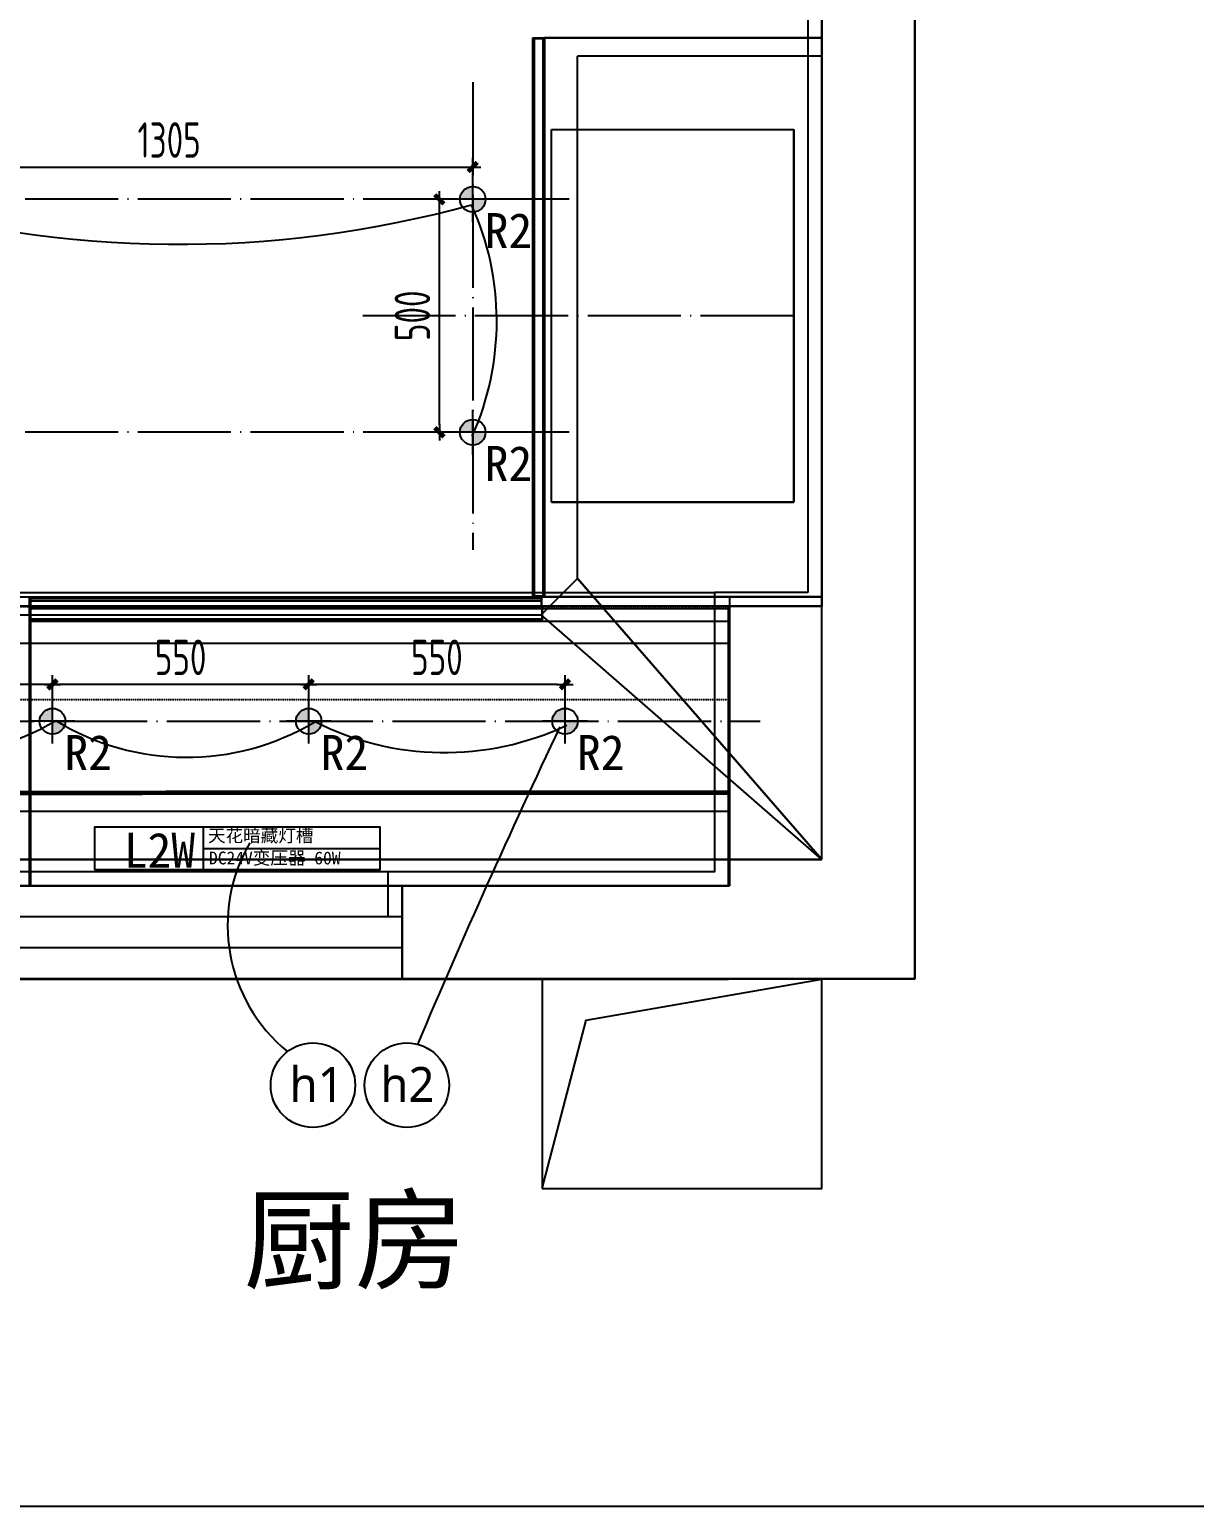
# Model space of a CAD drawing. Extents: x 11992 to 29481, y -6727 to 6811.
# Drawn here: x 20600 to 23100, y -6702 to -3531 of the extents above; entities that cross this region are included whole.
import ezdxf

# ---------------------------------------------------------------- set-up
doc = ezdxf.new("R2010")
doc.units = 0
doc.header["$MEASUREMENT"] = 0
doc.linetypes.add('DASHED', pattern=[19.05, 12.7, -6.35])
doc.linetypes.add('DOTE', pattern=[2.42, 2, -0.2, 0.02, -0.2])
doc.layers.get('0').update_dxf_attribs({"color": 8, "linetype": 'CONTINUOUS'})
doc.layers.get('Defpoints').update_dxf_attribs({"color": 8, "linetype": 'CONTINUOUS'})
for name, color, linetype in [('AD-玻璃幕墙、窗', 8, 'CONTINUOUS'), ('DQ-BEAM-DASH', 8, 'DASHED'), ('DQ-SIDELINE', 8, 'CONTINUOUS'), ('FF-FINISH【完成面】', 8, 'CONTINUOUS'), ('RC-FIN', 8, 'CONTINUOUS'), ('WALL', 8, 'CONTINUOUS'), ('zoylight 2射灯', 1, 'CONTINUOUS'), ('zoylight 3编号', 7, 'CONTINUOUS'), ('zoylight 4标注', 9, 'CONTINUOUS'), ('zoylight 5回路', 4, 'CONTINUOUS')]:
    doc.layers.add(name, color=color, linetype=linetype)
doc.layers.add('zoylight 1灯带', color=1, linetype='CONTINUOUS', lineweight=30)
doc.styles.add('CCD-DIM', font='archs.shx', dxfattribs={"width": 0.8})
doc.styles.get("Standard").update_dxf_attribs({"font": 'arial.ttf'})
doc.styles.add('TFB MS 3mm at 1 to 25', font='arial.ttf', dxfattribs={"height": 75})
doc.styles.add('XZC', font='SIMPLEX.SHX', dxfattribs={"width": 0.7, "bigfont": 'hztxt.shx'})
doc.styles.add('宋体', font='')
doc.styles.get('宋体').set_extended_font_data('SimSun')
doc.linetypes.add('LED_LINE', pattern='A,12.7,-5.08,["LED",XZC,S=2.54,R=0,X=-2.54,Y=-1.27],-6.35', length=24.13)
doc.dimstyles.new('zoylight_DIM_40', dxfattribs={"dimscale": 40, "dimtxt": 1.9, "dimasz": 0.4, "dimexe": 0.5, "dimexo": 0.5, "dimgap": 0.5, "dimtad": 1, "dimdec": 0, "dimrnd": 5, "dimzin": 12, "dimdsep": 46, "dimtxsty": 'CCD-DIM', "dimblk": 'CCD_Dimension_Tick', "dimcen": 0.125, "dimclrd": 44, "dimclre": 44, "dimclrt": 50, "dimadec": 0, "dimazin": 0, "dimtfac": 1, "dimtdec": 0, "dimtmove": 2, "dimatfit": 3, "dimldrblk": 'CCD_Leader_Dot', "dimfxl": 0, "dimtvp": 1, "dimtolj": 1, "dimtzin": 0, "dimarcsym": 0})

# ---------------------------------------------------------------- blocks, each defined once
blk = doc.blocks.new('MB-B')
at = {"layer": 'DQ-BEAM-DASH', "ltscale": 0.01}
for p, q in [((-7800, 900), (-7800, -400)), ((-7600, 900), (-7600, -400)), ((-10800, -400), (-8000, -400)), ((-10800, -600), (-8000, -600))]:
    blk.add_line(p, q, dxfattribs=at)
at = {"layer": 'DQ-SIDELINE'}
blk.add_line((-8400, -1200), (-8000, -1200), dxfattribs=at)
blk.add_lwpolyline([(-8400, -1650), (-7800, -1650), (-7800, -1200), (-8400, -1200)], close=True, dxfattribs=at)
blk.add_lwpolyline([(-8400, -1650), (-8305.5, -1288), (-7800, -1200)], dxfattribs=at)
blk = doc.blocks.new('嵌入式射灯55')
at = {"layer": 'zoylight 2射灯'}
h = blk.add_hatch(color=256, dxfattribs=at)
h.dxf.hatch_style = 1
h.paths.add_polyline_path([(0, 0), (0, 27.5, 0.41421356), (-27.5, 0)])
h.paths.add_polyline_path([(0, -27.5, 0.41421356), (27.5, 0), (0, 0)])
for p, q in [((0, -48.125), (0, 48.125)), ((48.125, 0), (-48.125, 0))]:
    blk.add_line(p, q, dxfattribs=at)
blk.add_circle((0, 0), 27.5, dxfattribs=at)
blk = doc.blocks.new('CCD_Dimension_Tick')
at = {"color": 0, "linetype": 'ByBlock'}
for p, q in [((-1.09, 0), (0, 0)), ((0, 0), (1.09, 0))]:
    blk.add_line(p, q, dxfattribs=at)
at = {"color": 0, "linetype": 'Continuous', "const_width": 0.608}
blk.add_lwpolyline([(-0.61, -0.61), (0.61, 0.61)], dxfattribs=at)
blk = doc.blocks.new('*D68')
at = {"layer": 'Defpoints', "color": 0, "linetype": 'Continuous'}
for p in [(21198.8, -4937), (21198.8, -5016.1), (21748.8, -5016.1)]:
    blk.add_point(p, dxfattribs=at)
at = {"layer": 'zoylight 4标注', "color": 44, "linetype": 'Continuous', "lineweight": -2}
blk.add_line((21198.8, -4996.1), (21198.8, -4917), dxfattribs=at)
at = {"layer": 'zoylight 4标注', "color": 44, "lineweight": -2}
for p, q in [((21732.8, -4937), (21214.8, -4937)), ((21748.8, -4996.1), (21748.8, -4917))]:
    blk.add_line(p, q, dxfattribs=at)
at = {"layer": 'zoylight 4标注', "color": 44, "linetype": 'Continuous', "lineweight": -2, "xscale": 16, "yscale": 16, "zscale": 16, "rotation": 180}
blk.add_blockref('CCD_Dimension_Tick', (21198.8, -4937), dxfattribs=at)
at = {"layer": 'zoylight 4标注', "color": 44, "linetype": 'Continuous', "lineweight": -2, "xscale": 16, "yscale": 16, "zscale": 16}
blk.add_blockref('CCD_Dimension_Tick', (21748.8, -4937), dxfattribs=at)
at = {"layer": 'zoylight 4标注', "color": 50, "linetype": 'Continuous', "insert": (21473.8, -4879), "char_height": 76, "attachment_point": 5, "style": 'CCD-DIM'}
blk.add_mtext('\\A1;550', dxfattribs=at)
blk = doc.blocks.new('CCD_Leader_Dot')
at = {"color": 0, "linetype": 'ByBlock'}
blk.add_line((-5, 0), (-10, 0), dxfattribs=at)
at = {"color": 0, "linetype": 'ByBlock', "const_width": 5}
blk.add_lwpolyline([(-2.5, 0, 1), (2.5, 0, 1)], format="xyb", close=True, dxfattribs=at)
blk = doc.blocks.new('*D69')
at = {"layer": 'Defpoints', "color": 0, "linetype": 'Continuous'}
for p in [(20648.8, -4937), (20648.8, -5016.1), (21198.8, -5016.1)]:
    blk.add_point(p, dxfattribs=at)
at = {"layer": 'zoylight 4标注', "color": 44, "linetype": 'Continuous', "lineweight": -2}
blk.add_line((20648.8, -4996.1), (20648.8, -4917), dxfattribs=at)
at = {"layer": 'zoylight 4标注', "color": 44, "lineweight": -2}
for p, q in [((21182.8, -4937), (20664.8, -4937)), ((21198.8, -4996.1), (21198.8, -4917))]:
    blk.add_line(p, q, dxfattribs=at)
at = {"layer": 'zoylight 4标注', "color": 44, "linetype": 'Continuous', "lineweight": -2, "xscale": 16, "yscale": 16, "zscale": 16, "rotation": 180}
blk.add_blockref('CCD_Dimension_Tick', (20648.8, -4937), dxfattribs=at)
at = {"layer": 'zoylight 4标注', "color": 44, "linetype": 'Continuous', "lineweight": -2, "xscale": 16, "yscale": 16, "zscale": 16}
blk.add_blockref('CCD_Dimension_Tick', (21198.8, -4937), dxfattribs=at)
at = {"layer": 'zoylight 4标注', "color": 50, "linetype": 'Continuous', "insert": (20923.8, -4879), "char_height": 76, "attachment_point": 5, "style": 'CCD-DIM'}
blk.add_mtext('\\A1;550', dxfattribs=at)
blk = doc.blocks.new('*D70')
at = {"layer": 'Defpoints', "color": 0, "linetype": 'Continuous'}
for p in [(20098.8, -4937), (20098.8, -5016.1), (20648.8, -5016.1)]:
    blk.add_point(p, dxfattribs=at)
at = {"layer": 'zoylight 4标注', "color": 44, "linetype": 'Continuous', "lineweight": -2}
blk.add_line((20098.8, -4996.1), (20098.8, -4917), dxfattribs=at)
at = {"layer": 'zoylight 4标注', "color": 44, "lineweight": -2}
for p, q in [((20632.8, -4937), (20114.8, -4937)), ((20648.8, -4996.1), (20648.8, -4917))]:
    blk.add_line(p, q, dxfattribs=at)
at = {"layer": 'zoylight 4标注', "color": 44, "linetype": 'Continuous', "lineweight": -2, "xscale": 16, "yscale": 16, "zscale": 16, "rotation": 180}
blk.add_blockref('CCD_Dimension_Tick', (20098.8, -4937), dxfattribs=at)
at = {"layer": 'zoylight 4标注', "color": 44, "linetype": 'Continuous', "lineweight": -2, "xscale": 16, "yscale": 16, "zscale": 16}
blk.add_blockref('CCD_Dimension_Tick', (20648.8, -4937), dxfattribs=at)
at = {"layer": 'zoylight 4标注', "color": 50, "linetype": 'Continuous', "insert": (20373.8, -4879), "char_height": 76, "attachment_point": 5, "style": 'CCD-DIM'}
blk.add_mtext('\\A1;550', dxfattribs=at)
blk = doc.blocks.new('*D74')
at = {"layer": 'Defpoints', "color": 0, "linetype": 'Continuous'}
for p in [(21479.2, -3895.8), (21550.8, -3895.8), (21550.8, -4395.8)]:
    blk.add_point(p, dxfattribs=at)
at = {"layer": 'zoylight 4标注', "color": 44, "linetype": 'Continuous', "lineweight": -2}
blk.add_line((21530.8, -3895.8), (21459.2, -3895.8), dxfattribs=at)
at = {"layer": 'zoylight 4标注', "color": 44, "lineweight": -2}
for p, q in [((21479.2, -4379.8), (21479.2, -3911.8)), ((21530.8, -4395.8), (21459.2, -4395.8))]:
    blk.add_line(p, q, dxfattribs=at)
at = {"layer": 'zoylight 4标注', "color": 44, "linetype": 'Continuous', "lineweight": -2, "xscale": 16, "yscale": 16, "zscale": 16}
for p, rotation in [((21479.2, -3895.8), 90), ((21479.2, -4395.8), 270)]:
    blk.add_blockref('CCD_Dimension_Tick', p, dxfattribs=dict(at, rotation=rotation))
at = {"layer": 'zoylight 4标注', "color": 50, "linetype": 'Continuous', "insert": (21421.2, -4145.8), "char_height": 76, "attachment_point": 5, "rotation": 90, "style": 'CCD-DIM'}
blk.add_mtext('\\A1;500', dxfattribs=at)
blk = doc.blocks.new('*D82')
at = {"layer": 'Defpoints', "color": 0, "linetype": 'Continuous'}
for p in [(21550.8, -3826.5), (20247.8, -3895.8, -1477.4), (21550.8, -3895.8, -1477.4)]:
    blk.add_point(p, dxfattribs=at)
at = {"layer": 'zoylight 4标注', "color": 44, "lineweight": -2}
for p, q in [((20247.8, -3875.8), (20247.8, -3806.5)), ((20263.8, -3826.5), (21534.8, -3826.5))]:
    blk.add_line(p, q, dxfattribs=at)
at = {"layer": 'zoylight 4标注', "color": 44, "linetype": 'Continuous', "lineweight": -2}
blk.add_line((21550.8, -3875.8), (21550.8, -3806.5), dxfattribs=at)
at = {"layer": 'zoylight 4标注', "color": 44, "linetype": 'Continuous', "lineweight": -2, "xscale": 16, "yscale": 16, "zscale": 16, "rotation": 180}
blk.add_blockref('CCD_Dimension_Tick', (20247.8, -3826.5), dxfattribs=at)
at = {"layer": 'zoylight 4标注', "color": 44, "linetype": 'Continuous', "lineweight": -2, "xscale": 16, "yscale": 16, "zscale": 16}
blk.add_blockref('CCD_Dimension_Tick', (21550.8, -3826.5), dxfattribs=at)
at = {"layer": 'zoylight 4标注', "color": 50, "linetype": 'Continuous', "insert": (20899.3, -3768.5), "char_height": 76, "attachment_point": 5, "style": 'CCD-DIM'}
blk.add_mtext('\\A1;1305', dxfattribs=at)
blk = doc.blocks.new('dfddd')
for p, q in [((0, 90.5), (0, 0)), ((0, 45.2), (380.2, 45.2))]:
    blk.add_line(p, q)
blk.add_lwpolyline([(-233.3, 0), (380.2, 0), (380.2, 90.5), (-233.3, 90.5)], close=True)

msp = doc.modelspace()

# ---------------------------------------------------------------- linework, layer by layer
for p, q in [((22299.6, -4769.4, -2440.4), (22299.6, -969.4, -2440.4)), ((22499.6, -5569.4, 559.6), (22499.6, -1169.4, 559.6)), ((22499.6, -1169.4, -2440.4), (22499.6, -5569.4, -2440.4)), ((22499.6, -1169.4, -2440.4), (22499.6, -5569.4, -2440.4)), ((22499.6, -1169.4, -2640.4), (22499.6, -5569.4, -2640.4)), ((22299.6, -4769.4, 559.6), (22299.6, -3249.4, 559.6)), ((22299.6, -4769.4, 379.6), (22299.6, -3249.4, 379.6)), ((22299.6, -4769.4, 379.6), (22299.6, -3249.4, 379.6)), ((22299.6, -4769.4, -40.4), (22299.6, -3249.4, -40.4)), ((22299.6, -4769.4, 559.6), (22299.6, -3249.4, 559.6)), ((22299.6, -3249.4, -2440.4), (22299.6, -4769.4, -2440.4)), ((22299.6, -3249.4, -2440.4), (22299.6, -4769.4, -2440.4)), ((22299.6, -3249.4, -2640.4), (22299.6, -4769.4, -2640.4)), ((21679.6, -3549.3, -1692.4), (21679.6, -3549.3, -1492.4)), ((21679.6, -4749.3, -1492.4), (21679.6, -3549.3, -1492.4)), ((21679.6, -4749.3, -1692.4), (21679.6, -3549.3, -1692.4)), ((21679.6, -3549.3, -1492.4), (22299.6, -3549.3, -1492.4)), ((21679.6, -3549.3, -1692.4), (22299.6, -3549.3, -1692.4)), ((22299.6, -3549.3, -1652.4), (21704.6, -3549.3, -1652.4)), ((21704.6, -4749.3, -1652.4), (21704.6, -3549.3, -1652.4)), ((21704.6, -3549.3, -2380.4), (21704.6, -3549.3, -1652.4)), ((21704.6, -3549.3, -2380.4), (21704.6, -4749.3, -2380.4)), ((21704.6, -3549.3, -2380.4), (22299.6, -3549.3, -2380.4)), ((22299.6, -3549.3, -1692.4), (22299.6, -3549.3, -1492.4)), ((22299.6, -4749.3, -1492.4), (22299.6, -3549.3, -1492.4)), ((22299.6, -3549.3, -1692.4), (22299.6, -4749.3, -1692.4)), ((22299.6, -3549.3, -2380.4), (22299.6, -3549.3, -1652.4)), ((22299.6, -4749.3, -2380.4), (22299.6, -3549.3, -2380.4)), ((22299.6, -4749.3, -1652.4), (22299.6, -3549.3, -1652.4)), ((21701.6, -3550.8, -1695.4), (21682.6, -3550.8, -1695.4)), ((21682.6, -4747.8, -1695.4), (21682.6, -3550.8, -1695.4)), ((21682.6, -3550.8, -1980.4), (21682.6, -3550.8, -1695.4)), ((21682.6, -3550.8, -1980.4), (21682.6, -4747.8, -1980.4)), ((21682.6, -3550.8, -1980.4), (21701.6, -3550.8, -1980.4)), ((21701.6, -3550.8, -1983.4), (21682.6, -3550.8, -1983.4)), ((21682.6, -4747.8, -1983.4), (21682.6, -3550.8, -1983.4)), ((21682.6, -3550.8, -2380.4), (21682.6, -3550.8, -1983.4)), ((21682.6, -3550.8, -2380.4), (21682.6, -4747.8, -2380.4)), ((21682.6, -3550.8, -2380.4), (21701.6, -3550.8, -2380.4)), ((21701.6, -3550.8, -1980.4), (21701.6, -3550.8, -1695.4)), ((21701.6, -4747.8, -1980.4), (21701.6, -3550.8, -1980.4)), ((21701.6, -4747.8, -1695.4), (21701.6, -3550.8, -1695.4)), ((21701.6, -3550.8, -2380.4), (21701.6, -3550.8, -1983.4)), ((21701.6, -4747.8, -2380.4), (21701.6, -3550.8, -2380.4)), ((21701.6, -4747.8, -1983.4), (21701.6, -3550.8, -1983.4)), ((21775.6, -4709.8, -2380.4), (21775.6, -3588.8, -2380.4)), ((21775.6, -4709.8, -2440.4), (21775.6, -3588.8, -2440.4)), ((21775.6, -3588.8, -2380.4), (21775.6, -3588.8, -2440.4)), ((22299.6, -3588.8, -2440.4), (21775.6, -3588.8, -2440.4)), ((22299.6, -3588.8, -2380.4), (21775.6, -3588.8, -2380.4)), ((22299.6, -5312.8, -2440.4), (22299.6, -3588.8, -2440.4)), ((22299.6, -5312.8, -2380.4), (22299.6, -3588.8, -2380.4)), ((22299.6, -3588.8, -2440.4), (22299.6, -3588.8, -2380.4)), ((21719.6, -3745.8, -1493.4), (21719.6, -3745.8, -1477.4)), ((21719.6, -4545.8, -1477.4), (21719.6, -3745.8, -1477.4)), ((21719.6, -4545.8, -1493.4), (21719.6, -3745.8, -1493.4)), ((21719.6, -3745.8, -1477.4), (22239.6, -3745.8, -1477.4)), ((21719.6, -3745.8, -1493.4), (22239.6, -3745.8, -1493.4)), ((22239.6, -3745.8, -1493.4), (22239.6, -3745.8, -1477.4)), ((22239.6, -4545.8, -1477.4), (22239.6, -3745.8, -1477.4)), ((22239.6, -3745.8, -1493.4), (22239.6, -4545.8, -1493.4)), ((21719.6, -4545.8, -1493.4), (22239.6, -4545.8, -1493.4)), ((21719.6, -4545.8, -1493.4), (21719.6, -4545.8, -1477.4)), ((22239.6, -4545.8, -1477.4), (21719.6, -4545.8, -1477.4)), ((22239.6, -4545.8, -1477.4), (22239.6, -4545.8, -1493.4)), ((21697.6, -4787.8, -2440.4), (21775.6, -4709.8, -2440.4)), ((21775.6, -4709.8, -2380.4), (21697.6, -4787.8, -2380.4)), ((22299.6, -5312.8, -2440.4), (21775.6, -4709.8, -2440.4)), ((21775.6, -4709.8, -2380.4), (21775.6, -4709.8, -2440.4)), ((21775.6, -4709.8, -2380.4), (22299.6, -5312.8, -2380.4)), ((19499.6, -4749.4, -1492.4), (20601.6, -4749.4, -1492.4)), ((19499.6, -4749.4, -1552.4), (20601.6, -4749.4, -1552.4)), ((20599.6, -4749.4, -1552.4), (20599.6, -5369.3, -1552.4)), ((20599.6, -4749.4, -1552.4), (20599.6, -4749.4, -1492.4)), ((20599.6, -5369.3, -1492.4), (20599.6, -4749.4, -1492.4)), ((20599.6, -4749.4, -1492.4), (22101.6, -4749.4, -1492.4)), ((20599.6, -4749.4, -1552.4), (22101.6, -4749.4, -1552.4)), ((20601.1, -4752.3, -1583.3), (20601.1, -4758.3, -1583.3)), ((20601.1, -4752.3, -1583.3), (20601.1, -4752.4, -1599.3)), ((20601.1, -4752.3, -1583.3), (21698.1, -4752.3, -1583.4)), ((20601.1, -4771.4, -1599.3), (20601.1, -4752.4, -1599.3)), ((21698.1, -4752.4, -1599.4), (20601.1, -4752.4, -1599.3)), ((20601.1, -4771.4, -2380.4), (20601.1, -4752.4, -2380.4)), ((20601.1, -4752.4, -1983.4), (20601.1, -4771.4, -1983.4)), ((20601.1, -4752.4, -1983.4), (20601.1, -4752.4, -2380.4)), ((20601.1, -4752.4, -1983.4), (21698.1, -4752.4, -1983.4)), ((21698.1, -4752.4, -2380.4), (20601.1, -4752.4, -2380.4)), ((20601.1, -4771.4, -1980.4), (20601.1, -4752.4, -1980.4)), ((20601.1, -4752.4, -1599.4), (20601.1, -4771.4, -1599.4)), ((20601.1, -4752.4, -1599.4), (20601.1, -4752.4, -1980.4)), ((20601.1, -4752.4, -1599.4), (21698.1, -4752.4, -1599.4)), ((21698.1, -4752.4, -1980.4), (20601.1, -4752.4, -1980.4)), ((20601.6, -4749.4, -1552.4), (20601.6, -4749.4, -1492.4)), ((20601.6, -4749.4, -1492.4), (20601.6, -5369.3, -1492.4)), ((20601.6, -4749.4, -1552.4), (20601.6, -5369.3, -1552.4)), ((21679.6, -4749.3, -1692.4), (22299.6, -4749.3, -1692.4)), ((21679.6, -4749.3, -1692.4), (21679.6, -4749.3, -1492.4)), ((22299.6, -4749.3, -1492.4), (21679.6, -4749.3, -1492.4)), ((21701.6, -4747.8, -1980.4), (21682.6, -4747.8, -1980.4)), ((21682.6, -4747.8, -1695.4), (21701.6, -4747.8, -1695.4)), ((21682.6, -4747.8, -1695.4), (21682.6, -4747.8, -1980.4)), ((21701.6, -4747.8, -2380.4), (21682.6, -4747.8, -2380.4)), ((21682.6, -4747.8, -1983.4), (21701.6, -4747.8, -1983.4)), ((21682.6, -4747.8, -1983.4), (21682.6, -4747.8, -2380.4)), ((21698.1, -4752.3, -1583.4), (21698.1, -4758.3, -1583.4)), ((21698.1, -4752.4, -1599.4), (21698.1, -4752.3, -1583.4)), ((21698.1, -4752.4, -1599.4), (21698.1, -4771.4, -1599.4)), ((21698.1, -4771.4, -1983.4), (21698.1, -4752.4, -1983.4)), ((21698.1, -4752.4, -2380.4), (21698.1, -4752.4, -1983.4)), ((21698.1, -4752.4, -2380.4), (21698.1, -4771.4, -2380.4)), ((21698.1, -4771.4, -1599.4), (21698.1, -4752.4, -1599.4)), ((21698.1, -4752.4, -1980.4), (21698.1, -4752.4, -1599.4)), ((21698.1, -4752.4, -1980.4), (21698.1, -4771.4, -1980.4)), ((21701.6, -4747.8, -1980.4), (21701.6, -4747.8, -1695.4)), ((21701.6, -4747.8, -2380.4), (21701.6, -4747.8, -1983.4)), ((22299.6, -4749.3, -2380.4), (21704.6, -4749.3, -2380.4)), ((21704.6, -4749.3, -1652.4), (22299.6, -4749.3, -1652.4)), ((21704.6, -4749.3, -1652.4), (21704.6, -4749.3, -2380.4)), ((22101.6, -4749.4, -1552.4), (22101.6, -4749.4, -1492.4)), ((22101.6, -4749.4, -1492.4), (22101.6, -5369.3, -1492.4)), ((22101.6, -4749.4, -1552.4), (22101.6, -5369.3, -1552.4)), ((22299.6, -4749.3, -1492.4), (22299.6, -4749.3, -1692.4)), ((22299.6, -4749.3, -2380.4), (22299.6, -4749.3, -1652.4)), ((19299.6, -4769.4, -2490.4), (22099.6, -4769.4, -2490.4)), ((22099.6, -4769.4, -2140.6), (19299.6, -4769.4, -2140.6)), ((21699.6, -4774.4, -1604.4), (20599.6, -4774.4, -1604.4)), ((20599.6, -4774.4, -1604.4), (20599.6, -4774.4, -1599.9)), ((20599.6, -4774.4, -1599.9), (21699.6, -4774.4, -1599.9)), ((20599.6, -4796.7, -1599.9), (20599.6, -4774.4, -1599.9)), ((20599.6, -4801.2, -1604.4), (20599.6, -4774.4, -1604.4)), ((20599.6, -5369.3, -2380.4), (20599.6, -4774.4, -2380.4)), ((20599.6, -4774.4, -2380.4), (20599.6, -4774.4, -1992.4)), ((20599.6, -4774.4, -1992.4), (20599.6, -4774.4, -1604.4)), ((20599.6, -4774.4, -1992.4), (20599.6, -4801.2, -1604.4)), ((20599.6, -4774.4, -1604.4), (20599.6, -4801.2, -1604.4)), ((20599.6, -4774.4, -1604.4), (22099.6, -4774.4, -1604.4)), ((20599.6, -4774.4, -2380.4), (22099.6, -4774.4, -2380.4)), ((20601.1, -4771.4, -1592.3), (20601.1, -4758.3, -1592.3)), ((20601.1, -4758.3, -1592.3), (20601.1, -4758.3, -1583.3)), ((21698.1, -4758.3, -1583.4), (20601.1, -4758.3, -1583.3)), ((21698.1, -4758.3, -1592.4), (20601.1, -4758.3, -1592.3)), ((20601.1, -4771.4, -1599.3), (20601.1, -4771.4, -1592.3)), ((21698.1, -4771.4, -1592.4), (20601.1, -4771.4, -1592.3)), ((20601.1, -4771.4, -1599.3), (21698.1, -4771.4, -1599.4)), ((20601.1, -4771.4, -2380.4), (20601.1, -4771.4, -1983.4)), ((20601.1, -4771.4, -2380.4), (21698.1, -4771.4, -2380.4)), ((20601.1, -4771.4, -1983.4), (21698.1, -4771.4, -1983.4)), ((20601.1, -4771.4, -1980.4), (20601.1, -4771.4, -1599.4)), ((20601.1, -4771.4, -1980.4), (21698.1, -4771.4, -1980.4)), ((20601.1, -4771.4, -1599.4), (21698.1, -4771.4, -1599.4)), ((21698.1, -4758.3, -1592.4), (21698.1, -4771.4, -1592.4)), ((21698.1, -4758.3, -1592.4), (21698.1, -4758.3, -1583.4)), ((21698.1, -4771.4, -1592.4), (21698.1, -4771.4, -1599.4)), ((21698.1, -4771.4, -2380.4), (21698.1, -4771.4, -1983.4)), ((21698.1, -4771.4, -1980.4), (21698.1, -4771.4, -1599.4)), ((21699.6, -4796.7, -1599.9), (21699.6, -4774.4, -1599.9)), ((21699.6, -4774.4, -1604.4), (21699.6, -4801.2, -1604.4)), ((21699.6, -4774.4, -1604.4), (21699.6, -4774.4, -1599.9)), ((22099.6, -5369.4, 559.6), (22099.6, -4769.4, 559.6)), ((22099.6, -4769.4, 559.6), (22299.6, -4769.4, 559.6)), ((22099.6, -5369.4, 379.6), (22099.6, -4769.4, 379.6)), ((22099.6, -4769.4, 379.6), (22299.6, -4769.4, 379.6)), ((22099.6, -4769.4, 559.6), (22099.6, -4769.4, 379.6)), ((22099.6, -5369.4, 379.6), (22099.6, -4769.4, 379.6)), ((22099.6, -4769.4, 379.6), (22299.6, -4769.4, 379.6)), ((22099.6, -5369.4, -40.4), (22099.6, -4769.4, -40.4)), ((22099.6, -4769.4, -40.4), (22299.6, -4769.4, -40.4)), ((22099.6, -4769.4, 379.6), (22099.6, -4769.4, -40.4)), ((22299.6, -4769.4, -2440.4), (22099.6, -4769.4, -2440.4)), ((22099.6, -5369.4, -2440.4), (22099.6, -4769.4, -2440.4)), ((22099.6, -4769.4, -2490.4), (22099.6, -4969.4, -2490.4)), ((22099.6, -4769.4, -2490.4), (22099.6, -4769.4, -2140.6)), ((22099.6, -4769.4, -2140.6), (22099.6, -4849.4, -2140.6)), ((22099.6, -5369.4, 559.6), (22099.6, -4769.4, 559.6)), ((22099.6, -4769.4, 559.6), (22299.6, -4769.4, 559.6)), ((22099.6, -5369.4, -2440.4), (22099.6, -4769.4, -2440.4)), ((22099.6, -4769.4, -2440.4), (22299.6, -4769.4, -2440.4)), ((22099.6, -4769.4, 559.6), (22099.6, -4769.4, -2440.4)), ((22099.6, -5369.4, -2440.4), (22099.6, -4769.4, -2440.4)), ((22099.6, -4769.4, -2440.4), (22299.6, -4769.4, -2440.4)), ((22099.6, -5369.4, -2640.4), (22099.6, -4769.4, -2640.4)), ((22099.6, -4769.4, -2640.4), (22299.6, -4769.4, -2640.4)), ((22099.6, -4769.4, -2440.4), (22099.6, -4769.4, -2640.4)), ((22099.6, -4774.4, -1992.4), (22099.6, -4774.4, -1604.4)), ((22099.6, -4774.4, -1992.4), (22099.6, -4774.4, -2380.4)), ((22099.6, -4774.4, -1992.4), (22099.6, -4801.2, -1604.4)), ((22099.6, -4774.4, -1604.4), (22099.6, -4801.2, -1604.4)), ((22099.6, -5369.3, -2380.4), (22099.6, -4774.4, -2380.4)), ((22299.6, -4769.4, 559.6), (22299.6, -4769.4, 379.6)), ((22299.6, -4769.4, 379.6), (22299.6, -4769.4, -40.4)), ((22299.6, -4769.4, 559.6), (22299.6, -4769.4, -2440.4)), ((22299.6, -4769.4, -2440.4), (22299.6, -4769.4, -2640.4)), ((19100.7, -4787.8, -2440.4), (21697.6, -4787.8, -2440.4)), ((19100.7, -4787.8, -2380.4), (21697.6, -4787.8, -2380.4)), ((20599.6, -4796.7, -1552.4), (20599.6, -4801.2, -1552.4)), ((21699.6, -4796.7, -1599.9), (20599.6, -4796.7, -1599.9)), ((21699.6, -4796.7, -1552.4), (20599.6, -4796.7, -1552.4)), ((20599.6, -4796.7, -1599.9), (20599.6, -4796.7, -1552.4)), ((20599.6, -4796.7, -1599.9), (20599.6, -4801.2, -1604.4)), ((21699.6, -4801.2, -1552.4), (20599.6, -4801.2, -1552.4)), ((20599.6, -4801.2, -1604.4), (21699.6, -4801.2, -1604.4)), ((20599.6, -4801.2, -1604.4), (20599.6, -4801.2, -1552.4)), ((20599.6, -5369.3, -1552.4), (20599.6, -4801.2, -1552.4)), ((20599.6, -4801.2, -1552.4), (22099.6, -4801.2, -1552.4)), ((20599.6, -5369.3, -1552.4), (20599.6, -4801.2, -1604.4)), ((20599.6, -4801.2, -1552.4), (20599.6, -4801.2, -1604.4)), ((20599.6, -4801.2, -1604.4), (22099.6, -4801.2, -1604.4)), ((22299.6, -5312.8, -2440.4), (21697.6, -4787.8, -2440.4)), ((21697.6, -4787.8, -2440.4), (21697.6, -4787.8, -2380.4)), ((22299.6, -5312.8, -2380.4), (21697.6, -4787.8, -2380.4)), ((21699.6, -4796.7, -1552.4), (21699.6, -4801.2, -1552.4)), ((21699.6, -4796.7, -1599.9), (21699.6, -4796.7, -1552.4)), ((21699.6, -4796.7, -1599.9), (21699.6, -4801.2, -1604.4)), ((21699.6, -4801.2, -1552.4), (21699.6, -4801.2, -1604.4)), ((22099.6, -5369.3, -1552.4), (22099.6, -4801.2, -1604.4)), ((22099.6, -5369.3, -1552.4), (22099.6, -4801.2, -1552.4)), ((22099.6, -4801.2, -1552.4), (22099.6, -4801.2, -1604.4)), ((22099.6, -4849.4, -2140.6), (19299.6, -4849.4, -2140.6)), ((22099.6, -4849.4, -2120.6), (19299.6, -4849.4, -2120.6)), ((22099.6, -4969.4, -2120.6), (22099.6, -4849.4, -2120.6)), ((22099.6, -4849.4, -2140.6), (22099.6, -4849.4, -2120.6)), ((22099.6, -5369.4, -2120.6), (22099.6, -4969.4, -2120.6)), ((22099.6, -4969.4, -2490.4), (22099.6, -5369.4, -2490.4)), ((22099.6, -4969.4, -2490.4), (22099.6, -4969.4, -2120.6)), ((22299.6, -5312.8, -2380.4), (19100.7, -5312.8, -2380.4)), ((19100.7, -5312.8, -2440.4), (22299.6, -5312.8, -2440.4)), ((22299.6, -5312.8, -2380.4), (22299.6, -5312.8, -2440.4)), ((22099.6, -5369.4, 559.6), (19299.6, -5369.4, 559.6)), ((22099.6, -5369.4, 379.6), (19299.6, -5369.4, 379.6)), ((22099.6, -5369.4, 379.6), (19299.6, -5369.4, 379.6)), ((22099.6, -5369.4, -40.4), (19299.6, -5369.4, -40.4)), ((19299.6, -5369.4, -2440.4), (22099.6, -5369.4, -2440.4)), ((19299.6, -5369.4, 559.6), (22099.6, -5369.4, 559.6)), ((19299.6, -5369.4, -2440.4), (22099.6, -5369.4, -2440.4)), ((19299.6, -5369.4, -2440.4), (22099.6, -5369.4, -2440.4)), ((19299.6, -5369.4, -2640.4), (22099.6, -5369.4, -2640.4)), ((19499.6, -5369.3, -1492.4), (20601.6, -5369.3, -1492.4)), ((20601.6, -5369.3, -1552.4), (19499.6, -5369.3, -1552.4)), ((21399.6, -5369.4, -70.4), (19899.6, -5369.4, -70.4)), ((19899.6, -5369.4, -1410.4), (21399.6, -5369.4, -1410.4)), ((19999.6, -5369.4, -2490.4), (21799.6, -5369.4, -2490.4)), ((19999.6, -5369.4, -2120.6), (21799.6, -5369.4, -2120.6)), ((20599.6, -5369.3, -1492.4), (20599.6, -5369.3, -1552.4)), ((20599.6, -5369.3, -1492.4), (22101.6, -5369.3, -1492.4)), ((22101.6, -5369.3, -1552.4), (20599.6, -5369.3, -1552.4)), ((20599.6, -5369.3, -2380.4), (20599.6, -5369.3, -1552.4)), ((22099.6, -5369.3, -1552.4), (20599.6, -5369.3, -1552.4)), ((20599.6, -5369.3, -2380.4), (22099.6, -5369.3, -2380.4)), ((20601.6, -5369.3, -1552.4), (20601.6, -5369.3, -1492.4)), ((21399.6, -5569.4, -1410.4), (21399.6, -5369.4, -1410.4)), ((22099.6, -5369.4, 559.6), (21399.6, -5369.4, -70.4)), ((21399.6, -5369.4, -70.4), (21399.6, -5569.4, -70.4)), ((21399.6, -5369.4, -70.4), (21399.6, -5369.4, -1410.4)), ((21799.6, -5369.4, -2120.6), (22099.6, -5369.4, -2120.6)), ((22099.6, -5369.4, -2490.4), (21799.6, -5369.4, -2490.4)), ((22099.6, -5369.3, -1552.4), (22099.6, -5369.3, -2380.4)), ((22099.6, -5369.4, 559.6), (22099.6, -5369.4, 379.6)), ((22099.6, -5369.4, 379.6), (22099.6, -5369.4, -40.4)), ((22099.6, -5369.4, -2490.4), (22099.6, -5369.4, -2120.6)), ((22099.6, -5369.4, 559.6), (22099.6, -5369.4, -2440.4)), ((22099.6, -5369.4, -2440.4), (22099.6, -5369.4, -2640.4)), ((22101.6, -5369.3, -1552.4), (22101.6, -5369.3, -1492.4)), ((18899.6, -5569.4, 559.6), (22499.6, -5569.4, 559.6)), ((22499.6, -5569.4, -2440.4), (18899.6, -5569.4, -2440.4)), ((22499.6, -5569.4, -2440.4), (18899.6, -5569.4, -2440.4)), ((22499.6, -5569.4, -2640.4), (18899.6, -5569.4, -2640.4)), ((22499.6, -5569.4, 559.6), (21399.6, -5569.4, -70.4)), ((22499.6, -5569.4, 559.6), (22499.6, -5569.4, -2440.4)), ((22499.6, -5569.4, -2440.4), (22499.6, -5569.4, -2640.4))]:
    msp.add_line(p, q)
at = {"elevation": -2857.4}
msp.add_lwpolyline([(19799.6, -5209.4), (22101.6, -5209.4)], dxfattribs=at)
at = {"layer": 'AD-玻璃幕墙、窗'}
for p, q in [((19899.6, -5369.5), (21399.6, -5369.5)), ((21399.6, -5569.5), (21399.6, -5369.5)), ((21399.6, -5436.1), (19899.6, -5436.1)), ((21399.6, -5502.8), (19899.6, -5502.8)), ((19899.6, -5569.5), (21399.6, -5569.5))]:
    msp.add_line(p, q, dxfattribs=at)
at = {"layer": 'FF-FINISH【完成面】'}
msp.add_line((21369.6, -5436.1), (21369.6, -5339.5), dxfattribs=at)
at = {"layer": 'FF-FINISH【完成面】', "elevation": 0}
for points in [[(22259.6, -3249.5), (22269.6, -3249.5), (22269.6, -4739.5)], [(22269.6, -4739.5), (22069.6, -4739.5), (22069.6, -5339.5), (19329.6, -5339.5)]]:
    msp.add_lwpolyline(points, dxfattribs=at)
at = {"layer": 'RC-FIN', "linetype": 'ByBlock'}
msp.add_line((19329.6, -4739.5), (22069.6, -4739.5), dxfattribs=at)
at = {"layer": 'WALL'}
for p, q in [((22299.6, -1069.5), (22299.6, -4769.5)), ((22299.6, -4769.5), (22299.6, -3219.5)), ((22499.6, -5569.5), (22499.6, -3369.5)), ((22099.6, -5369.5), (21399.6, -5369.5)), ((21399.6, -5369.5), (21399.6, -5569.5)), ((21399.6, -5569.5), (22099.6, -5569.5))]:
    msp.add_line(p, q, dxfattribs=at)
at = {"layer": 'zoylight 1灯带', "linetype": 'LED_LINE', "ltscale": 20, "const_width": 10, "elevation": -40.4}
msp.add_lwpolyline([(19799.6, -5170.2), (22099.6, -5169.4)], dxfattribs=at)
at = {"layer": 'zoylight 4标注', "color": 9, "linetype": 'DOTE', "ltscale": 100}
for p, q in [((21550.8, -3644, -1477.4), (21550.8, -4648.1, -1477.4)), ((21757.9, -3895.8, -1477.4), (19939.1, -3895.8, -1477.4)), ((22239.6, -4145.8, -1477.4), (21314.9, -4145.8, -1477.4)), ((21757.9, -4395.8, -1477.4), (19939.1, -4395.8, -1477.4)), ((19684.4, -5016.1), (22167.6, -5016.1))]:
    msp.add_line(p, q, dxfattribs=at)
at = {"layer": 'zoylight 5回路', "color": 8, "linetype": 'Continuous'}
msp.add_lwpolyline([(11991.6, 6810.7), (29481.3, 6810.7), (29481.3, -6701.7), (11991.6, -6701.7)], close=True, dxfattribs=at)
at = {"layer": 'zoylight 5回路', "color": 4}
for centre in [(21207.8, -5797.5), (21409.5, -5797.5)]:
    msp.add_circle(centre, 90.7, dxfattribs=at)
at = {"layer": 'zoylight 5回路', "linetype": 'Continuous'}
for centre, radius, start, end in [((20921.3, -1635.1), 2357.3, 253.425, 285.4224), ((20997, -4157.7), 605.3, 335.9654, 24.4117), ((20383.4, -4559.9), 530.2, 237.3883, 300.9323), ((20936.1, -4557.1), 536.5, 238.5162, 300.808), ((21490.2, -4469.2), 614.2, 242.9564, 295.3135), ((37206.7, -12371.9), 17123.6, 154.6052, 157.10366), ((21375.2, -5454), 350.6, 149.7057, 230.6798)]:
    msp.add_arc(centre, radius, start, end, dxfattribs=at)

# ---------------------------------------------------------------- block references
msp.add_blockref('MB-B', (30099.6, -4369.5))
at = {"layer": 'zoylight 2射灯'}
for p in [(21550.8, -3895.8, -1477.4), (21550.8, -4395.8, -1477.4), (20648.8, -5016.1), (21198.8, -5016.1), (21748.8, -5016.1)]:
    msp.add_blockref('嵌入式射灯55', p, dxfattribs=at)
at = {"layer": 'zoylight 3编号'}
msp.add_blockref('dfddd', (20972.2, -5334.3), dxfattribs=at)

# ---------------------------------------------------------------- texts
at = {"layer": 'zoylight 3编号', "attachment_point": 1, "style": 'TFB MS 3mm at 1 to 25'}
for s, insert, char_height, width in [('{\\fSimHei|b0|i0|c134|p49;R2}', (21576.4, -3925.4, -1477.4), 75, 104.77), ('{\\fSimHei|b0|i0|c134|p49;R2}', (21576.4, -4425.4, -1477.4), 75, 104.77), ('{\\fSimHei|b0|i0|c134|p49;R2}', (20674.4, -5045.7), 75, 104.77), ('{\\fSimHei|b0|i0|c134|p49;R2}', (21224.4, -5045.7), 75, 104.77), ('{\\fSimHei|b0|i0|c134|p49;R2}', (21774.4, -5045.7), 75, 104.77), ('{\\fSimHei|b0|i0|c134|p49;\\W0.95494; \\W1;L2W}', (20753.2, -5255.5), 75, 206.137), ('{\\fSimHei|b0|i0|c134|p49;天花暗藏灯槽}', (20982.6, -5247.7), 27.648, 256.856), ('{\\fSimHei|b0|i0|c134|p49;\\C1;DC24V变压器 60W }', (20984.7, -5295.8), 27.648, 315.109)]:
    msp.add_mtext(s, dxfattribs=dict(at, insert=insert, char_height=char_height, width=width))
at = {"layer": 'zoylight 3编号', "color": 8, "char_height": 75, "width": 161.582, "attachment_point": 1}
for s, insert in [('{\\fMicrosoft YaHei|b0|i0|c134|p34;\\W1.22707;\\C4; \\W1;h1}', (21126.5, -5758.3)), ('{\\fMicrosoft YaHei|b0|i0|c134|p34;\\W0.95562;\\C4; \\W1;h2}', (21328.2, -5758.3))]:
    msp.add_mtext(s, dxfattribs=dict(at, insert=insert))
at = {"layer": 'zoylight 5回路', "style": '宋体'}
msp.add_text('厨房', height=175, dxfattribs=at).set_placement((21058.7, -6217))

# ---------------------------------------------------------------- dimensions: what is measured, and where the dimension line sits
at = {"layer": 'zoylight 4标注', "linetype": 'Continuous'}
for p1, p2, distance, picture, middle in [((20247.8, -3895.8, -1477.4), (21550.8, -3895.8, -1477.4), 69.3, '*D82', (20899.3, -3768.5)), ((21550.8, -4395.8, -1477.4), (21550.8, -3895.8, -1477.4), 71.6, '*D74', (21421.2, -4145.8, -1477.4)), ((20648.8, -5016.1), (20098.8, -5016.1), -79.2, '*D70', (20373.8, -4879)), ((21198.8, -5016.1), (20648.8, -5016.1), -79.2, '*D69', (20923.8, -4879)), ((21748.8, -5016.1), (21198.8, -5016.1), -79.2, '*D68', (21473.8, -4879))]:
    dim = msp.add_aligned_dim(p1=p1, p2=p2, distance=distance, dimstyle='zoylight_DIM_40', dxfattribs=at)
    dim.commit()
    dim.dimension.update_dxf_attribs({"geometry": picture, "text_midpoint": middle})

doc.saveas('drawing.dxf')
